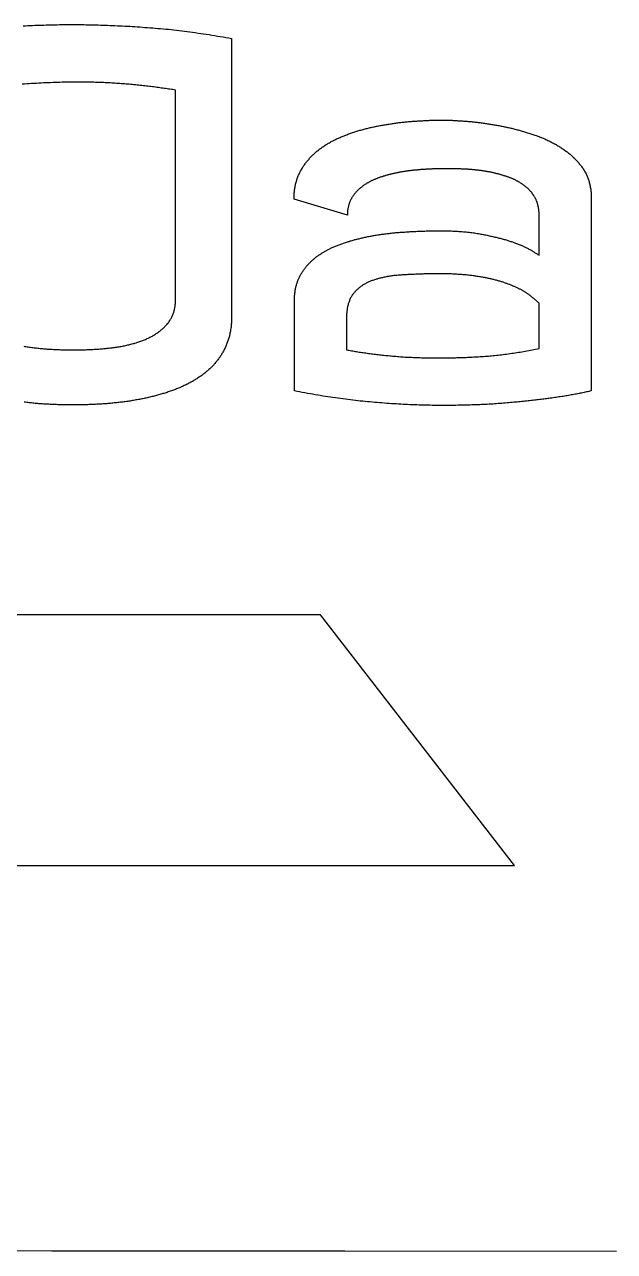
# Model space of a CAD drawing. Extents: x -419 to 419, y -275 to 1047.
# Drawn here: x 71.9 to 140.5, y 469.7 to 612.4 of the extents above; entities that cross this region are included whole.
import ezdxf

# ---------------------------------------------------------------- set-up
doc = ezdxf.new("R2010")
doc.units = 0
doc.layers.get('0').update_dxf_attribs({"linetype": 'CONTINUOUS'})

msp = doc.modelspace()

# ---------------------------------------------------------------- linework, layer by layer
for points in [[(71.75, 612.27), (72.02, 612.28), (72.29, 612.29), (72.56, 612.31), (72.83, 612.32), (73.1, 612.33), (73.36, 612.34), (73.63, 612.35), (73.89, 612.36), (74.16, 612.36), (74.42, 612.37), (74.68, 612.38), (74.94, 612.39), (75.2, 612.39), (75.46, 612.4), (75.72, 612.4), (75.98, 612.41), (76.23, 612.41), (76.49, 612.41), (76.74, 612.41), (77, 612.41), (77.25, 612.42), (77.5, 612.42), (77.76, 612.42), (78.03, 612.41), (78.29, 612.41), (78.56, 612.41), (78.83, 612.41), (79.1, 612.4), (79.37, 612.4), (79.64, 612.39), (79.92, 612.39), (80.19, 612.38), (80.47, 612.37), (80.74, 612.36), (81.02, 612.35), (81.3, 612.34), (81.58, 612.33), (81.86, 612.32), (82.14, 612.31), (82.43, 612.3), (82.71, 612.28), (83, 612.27), (83.28, 612.26), (83.57, 612.24), (83.86, 612.22), (84.15, 612.21), (84.44, 612.19), (84.74, 612.17), (85.03, 612.15), (85.33, 612.13), (85.62, 612.11), (85.92, 612.09), (86.22, 612.07), (86.52, 612.05), (86.82, 612.02), (87.12, 612), (87.43, 611.97), (87.73, 611.95), (88.04, 611.92), (88.35, 611.89), (88.65, 611.86), (88.96, 611.83), (89.27, 611.79), (89.58, 611.76), (89.89, 611.72), (90.21, 611.69), (90.52, 611.65), (90.83, 611.61), (91.15, 611.57), (91.46, 611.52), (91.78, 611.48), (92.1, 611.43), (92.42, 611.39), (92.74, 611.34), (93.06, 611.29), (93.38, 611.24), (93.7, 611.19), (94.03, 611.13), (94.35, 611.08), (94.68, 611.02), (95, 610.97), (95.33, 610.91), (95.66, 610.85), (95.99, 610.79), (95.99, 578.28), (95.99, 578.16), (95.99, 578.03), (95.98, 577.91), (95.98, 577.79), (95.97, 577.67), (95.96, 577.54), (95.95, 577.42), (95.94, 577.3), (95.93, 577.19), (95.91, 577.07), (95.89, 576.95), (95.88, 576.84), (95.86, 576.72), (95.84, 576.61), (95.81, 576.49), (95.79, 576.38), (95.76, 576.27), (95.74, 576.16), (95.71, 576.05), (95.68, 575.94), (95.64, 575.83), (95.61, 575.72), (95.58, 575.61), (95.54, 575.51), (95.5, 575.4), (95.46, 575.3), (95.42, 575.2), (95.38, 575.09), (95.33, 574.99), (95.29, 574.89), (95.24, 574.79), (95.19, 574.69), (95.14, 574.6), (95.09, 574.5), (95.04, 574.41), (94.99, 574.31), (94.93, 574.22), (94.88, 574.13), (94.82, 574.03), (94.77, 573.94), (94.71, 573.85), (94.65, 573.76), (94.59, 573.67), (94.53, 573.59), (94.46, 573.5), (94.4, 573.41), (94.33, 573.33), (94.27, 573.24), (94.2, 573.16), (94.13, 573.08), (94.06, 572.99), (93.99, 572.91), (93.92, 572.83), (93.84, 572.75), (93.77, 572.67), (93.69, 572.59), (93.61, 572.52), (93.53, 572.44), (93.45, 572.36), (93.37, 572.29), (93.29, 572.21), (93.21, 572.14), (93.13, 572.07), (93.04, 572), (92.96, 571.93), (92.87, 571.86), (92.78, 571.79), (92.69, 571.72), (92.61, 571.66), (92.52, 571.59), (92.42, 571.52), (92.33, 571.46), (92.24, 571.4), (92.14, 571.33), (92.05, 571.27), (91.95, 571.21), (91.85, 571.14), (91.76, 571.08), (91.66, 571.02), (91.56, 570.96), (91.45, 570.9), (91.35, 570.85), (91.25, 570.79), (91.14, 570.73), (91.04, 570.67), (90.93, 570.62), (90.82, 570.56), (90.71, 570.51), (90.6, 570.46), (90.49, 570.4), (90.38, 570.35), (90.27, 570.3), (90.15, 570.25), (90.04, 570.2), (89.92, 570.15), (89.81, 570.1), (89.69, 570.06), (89.58, 570.01), (89.46, 569.96), (89.34, 569.92), (89.23, 569.88), (89.11, 569.83), (88.99, 569.79), (88.87, 569.75), (88.75, 569.7), (88.63, 569.66), (88.51, 569.62), (88.38, 569.58), (88.26, 569.54), (88.14, 569.5), (88.01, 569.47), (87.89, 569.43), (87.76, 569.39), (87.64, 569.35), (87.51, 569.32), (87.38, 569.28), (87.26, 569.25), (87.13, 569.22), (87, 569.18), (86.87, 569.15), (86.74, 569.12), (86.61, 569.09), (86.48, 569.05), (86.34, 569.02), (86.21, 568.99), (86.08, 568.96), (85.95, 568.94), (85.82, 568.91), (85.68, 568.88), (85.55, 568.85), (85.42, 568.83), (85.28, 568.8), (85.15, 568.78), (85.01, 568.75), (84.87, 568.73), (84.74, 568.7), (84.6, 568.68), (84.46, 568.66), (84.33, 568.63), (84.19, 568.61), (84.05, 568.59), (83.91, 568.57), (83.77, 568.55), (83.63, 568.53), (83.49, 568.51), (83.35, 568.49), (83.21, 568.48), (83.07, 568.46), (82.92, 568.44), (82.78, 568.43), (82.64, 568.41), (82.49, 568.4), (82.35, 568.38), (82.2, 568.37), (82.06, 568.35), (81.91, 568.34), (81.77, 568.33), (81.62, 568.32), (81.48, 568.3), (81.33, 568.29), (81.19, 568.28), (81.04, 568.27), (80.89, 568.26), (80.75, 568.25), (80.6, 568.24), (80.46, 568.24), (80.31, 568.23), (80.17, 568.22), (80.02, 568.21), (79.88, 568.2), (79.73, 568.2), (79.59, 568.19), (79.44, 568.19), (79.29, 568.18), (79.15, 568.18), (79, 568.17), (78.86, 568.17), (78.71, 568.16), (78.57, 568.16), (78.42, 568.16), (78.28, 568.16), (78.13, 568.15), (77.99, 568.15), (77.84, 568.15), (77.69, 568.15), (77.55, 568.15), (77.4, 568.15), (77.25, 568.15), (77.1, 568.15), (76.96, 568.15), (76.81, 568.16), (76.66, 568.16), (76.51, 568.16), (76.36, 568.16), (76.22, 568.17), (76.07, 568.17), (75.92, 568.18), (75.78, 568.18), (75.63, 568.19), (75.48, 568.19), (75.34, 568.2), (75.19, 568.2), (75.04, 568.21), (74.9, 568.22), (74.75, 568.23), (74.61, 568.24), (74.46, 568.24), (74.32, 568.25), (74.17, 568.26), (74.02, 568.27), (73.88, 568.28), (73.74, 568.29), (73.59, 568.3), (73.45, 568.32), (73.3, 568.33), (73.16, 568.34), (73.01, 568.35), (72.87, 568.37), (72.73, 568.38), (72.58, 568.4), (72.44, 568.41), (72.3, 568.43), (72.16, 568.44), (72.02, 568.46), (71.88, 568.48)], [(71.82, 574.98), (71.95, 574.96), (72.08, 574.94), (72.21, 574.92), (72.35, 574.9), (72.48, 574.88), (72.62, 574.86), (72.75, 574.84), (72.89, 574.82), (73.03, 574.81), (73.16, 574.79), (73.3, 574.78), (73.44, 574.76), (73.58, 574.75), (73.72, 574.73), (73.86, 574.72), (74, 574.71), (74.14, 574.7), (74.28, 574.69), (74.42, 574.67), (74.56, 574.66), (74.7, 574.65), (74.84, 574.64), (74.98, 574.64), (75.13, 574.63), (75.27, 574.62), (75.41, 574.61), (75.55, 574.6), (75.69, 574.6), (75.83, 574.59), (75.98, 574.59), (76.12, 574.58), (76.26, 574.58), (76.4, 574.57), (76.55, 574.57), (76.69, 574.57), (76.83, 574.56), (76.97, 574.56), (77.12, 574.56), (77.26, 574.56), (77.41, 574.56), (77.55, 574.56), (77.7, 574.56), (77.84, 574.56), (77.99, 574.56), (78.13, 574.56), (78.28, 574.56), (78.43, 574.57), (78.57, 574.57), (78.72, 574.57), (78.86, 574.58), (79, 574.58), (79.15, 574.59), (79.29, 574.59), (79.43, 574.6), (79.58, 574.6), (79.72, 574.61), (79.86, 574.62), (80, 574.63), (80.15, 574.64), (80.29, 574.64), (80.43, 574.65), (80.57, 574.66), (80.71, 574.67), (80.85, 574.69), (80.99, 574.7), (81.13, 574.71), (81.27, 574.72), (81.41, 574.73), (81.54, 574.75), (81.68, 574.76), (81.82, 574.78), (81.96, 574.79), (82.1, 574.81), (82.23, 574.83), (82.37, 574.84), (82.51, 574.86), (82.64, 574.88), (82.77, 574.91), (82.91, 574.93), (83.04, 574.95), (83.17, 574.97), (83.3, 575), (83.42, 575.02), (83.55, 575.05), (83.68, 575.08), (83.8, 575.1), (83.93, 575.13), (84.05, 575.16), (84.17, 575.19), (84.29, 575.22), (84.41, 575.25), (84.53, 575.29), (84.65, 575.32), (84.76, 575.35), (84.88, 575.39), (84.99, 575.42), (85.11, 575.46), (85.22, 575.5), (85.33, 575.53), (85.44, 575.57), (85.55, 575.61), (85.66, 575.65), (85.77, 575.69), (85.87, 575.74), (85.98, 575.78), (86.09, 575.83), (86.19, 575.87), (86.29, 575.92), (86.39, 575.97), (86.49, 576.02), (86.59, 576.07), (86.68, 576.12), (86.78, 576.17), (86.87, 576.23), (86.97, 576.28), (87.06, 576.34), (87.15, 576.39), (87.23, 576.45), (87.32, 576.51), (87.4, 576.57), (87.49, 576.63), (87.57, 576.69), (87.65, 576.75), (87.73, 576.81), (87.81, 576.88), (87.89, 576.94), (87.96, 577.01), (88.03, 577.08), (88.11, 577.14), (88.18, 577.21), (88.25, 577.28), (88.32, 577.35), (88.38, 577.43), (88.45, 577.5), (88.51, 577.57), (88.58, 577.65), (88.64, 577.72), (88.7, 577.8), (88.75, 577.88), (88.81, 577.96), (88.86, 578.04), (88.91, 578.13), (88.96, 578.21), (89, 578.29), (89.05, 578.38), (89.09, 578.47), (89.13, 578.56), (89.17, 578.65), (89.2, 578.74), (89.23, 578.83), (89.27, 578.93), (89.29, 579.02), (89.32, 579.12), (89.35, 579.22), (89.37, 579.32), (89.39, 579.42), (89.41, 579.52), (89.42, 579.62), (89.44, 579.73), (89.45, 579.83), (89.46, 579.94), (89.47, 580.05), (89.47, 580.16), (89.47, 580.27), (89.47, 580.38), (89.47, 604.79), (89.31, 604.81), (89.15, 604.84), (88.99, 604.86), (88.82, 604.89), (88.66, 604.91), (88.49, 604.94), (88.32, 604.96), (88.16, 604.99), (87.99, 605.01), (87.82, 605.03), (87.65, 605.06), (87.48, 605.08), (87.31, 605.1), (87.14, 605.12), (86.96, 605.15), (86.79, 605.17), (86.61, 605.19), (86.44, 605.21), (86.26, 605.23), (86.09, 605.25), (85.91, 605.27), (85.73, 605.29), (85.55, 605.31), (85.37, 605.33), (85.19, 605.35), (85.01, 605.37), (84.83, 605.39), (84.64, 605.4), (84.46, 605.42), (84.27, 605.44), (84.09, 605.46), (83.9, 605.47), (83.72, 605.49), (83.53, 605.5), (83.35, 605.52), (83.16, 605.53), (82.98, 605.55), (82.79, 605.56), (82.61, 605.57), (82.42, 605.59), (82.23, 605.6), (82.05, 605.61), (81.86, 605.62), (81.67, 605.63), (81.48, 605.64), (81.29, 605.65), (81.11, 605.66), (80.92, 605.66), (80.73, 605.67), (80.54, 605.68), (80.35, 605.69), (80.16, 605.69), (79.97, 605.7), (79.78, 605.7), (79.59, 605.7), (79.4, 605.71), (79.21, 605.71), (79.02, 605.71), (78.83, 605.72), (78.63, 605.72), (78.44, 605.72), (78.25, 605.72), (77.4, 605.72), (77.13, 605.71), (76.85, 605.71), (76.58, 605.7), (76.3, 605.7), (76.03, 605.69), (75.76, 605.68), (75.48, 605.67), (75.21, 605.66), (74.94, 605.65), (74.66, 605.64), (74.39, 605.63), (74.11, 605.62), (73.84, 605.6), (73.56, 605.59), (73.29, 605.57), (73.01, 605.56), (72.74, 605.54), (72.46, 605.52), (72.19, 605.5), (71.91, 605.49), (71.64, 605.47)], [(140.77, 469.65), (109.19, 469.67), (75.1, 469.69), (38.41, 469.72), (-0.97, 469.74), (-28.33, 469.76), (-54.51, 469.78), (-79.53, 469.81), (-103.41, 469.84), (-126.17, 469.88), (-147.82, 469.92)]]:
    msp.add_lwpolyline(points)
for points in [[(120.91, 601.29), (121, 601.29), (121.09, 601.28), (121.17, 601.28), (121.26, 601.28), (121.36, 601.28), (121.45, 601.27), (121.54, 601.27), (121.64, 601.27), (121.73, 601.26), (121.83, 601.26), (121.93, 601.25), (122.02, 601.25), (122.12, 601.24), (122.23, 601.24), (122.33, 601.23), (122.43, 601.22), (122.54, 601.22), (122.64, 601.21), (122.75, 601.2), (122.86, 601.2), (122.96, 601.19), (123.07, 601.18), (123.19, 601.17), (123.3, 601.16), (123.41, 601.16), (123.52, 601.15), (123.64, 601.14), (123.75, 601.13), (123.87, 601.12), (123.99, 601.1), (124.1, 601.09), (124.22, 601.08), (124.34, 601.07), (124.45, 601.06), (124.57, 601.04), (124.69, 601.03), (124.81, 601.01), (124.92, 601), (125.04, 600.98), (125.16, 600.97), (125.28, 600.95), (125.4, 600.93), (125.52, 600.92), (125.64, 600.9), (125.76, 600.88), (125.88, 600.86), (126, 600.84), (126.12, 600.82), (126.25, 600.8), (126.37, 600.78), (126.49, 600.76), (126.61, 600.74), (126.74, 600.72), (126.86, 600.69), (126.98, 600.67), (127.11, 600.65), (127.23, 600.62), (127.36, 600.6), (127.48, 600.58), (127.61, 600.55), (127.73, 600.53), (127.85, 600.5), (127.98, 600.48), (128.1, 600.45), (128.22, 600.42), (128.35, 600.39), (128.47, 600.37), (128.6, 600.34), (128.72, 600.31), (128.84, 600.28), (128.96, 600.25), (129.09, 600.22), (129.21, 600.18), (129.33, 600.15), (129.46, 600.12), (129.58, 600.08), (129.7, 600.05), (129.82, 600.01), (129.95, 599.98), (130.07, 599.94), (130.19, 599.91), (130.31, 599.87), (130.43, 599.83), (130.56, 599.79), (130.68, 599.75), (130.8, 599.71), (130.92, 599.67), (131.04, 599.63), (131.16, 599.59), (131.28, 599.55), (131.41, 599.51), (131.53, 599.47), (131.64, 599.42), (131.76, 599.38), (131.88, 599.33), (132, 599.29), (132.11, 599.24), (132.23, 599.19), (132.34, 599.15), (132.45, 599.1), (132.57, 599.05), (132.68, 599), (132.79, 598.94), (132.9, 598.89), (133.01, 598.84), (133.12, 598.78), (133.22, 598.73), (133.33, 598.67), (133.44, 598.62), (133.54, 598.56), (133.65, 598.5), (133.75, 598.44), (133.85, 598.38), (133.95, 598.32), (134.05, 598.26), (134.15, 598.19), (134.25, 598.13), (134.35, 598.07), (134.45, 598), (134.55, 597.94), (134.64, 597.87), (134.74, 597.81), (134.83, 597.74), (134.93, 597.67), (135.02, 597.6), (135.11, 597.53), (135.2, 597.46), (135.29, 597.39), (135.37, 597.32), (135.46, 597.25), (135.54, 597.17), (135.62, 597.1), (135.71, 597.02), (135.79, 596.95), (135.87, 596.87), (135.94, 596.79), (136.02, 596.71), (136.1, 596.63), (136.17, 596.55), (136.24, 596.47), (136.31, 596.39), (136.39, 596.31), (136.45, 596.22), (136.52, 596.14), (136.59, 596.05), (136.65, 595.97), (136.72, 595.88), (136.78, 595.79), (136.84, 595.7), (136.9, 595.61), (136.96, 595.52), (137.02, 595.43), (137.07, 595.34), (137.13, 595.24), (137.18, 595.15), (137.23, 595.05), (137.28, 594.96), (137.32, 594.86), (137.36, 594.76), (137.41, 594.66), (137.44, 594.56), (137.48, 594.46), (137.52, 594.35), (137.55, 594.25), (137.58, 594.14), (137.61, 594.04), (137.64, 593.93), (137.67, 593.82), (137.69, 593.71), (137.71, 593.6), (137.73, 593.49), (137.75, 593.38), (137.77, 593.27), (137.78, 593.15), (137.8, 593.04), (137.81, 592.92), (137.82, 592.8), (137.82, 592.68), (137.83, 592.56), (137.83, 592.44), (137.83, 592.32), (137.83, 569.78), (137.69, 569.75), (137.56, 569.72), (137.42, 569.69), (137.28, 569.66), (137.14, 569.63), (137, 569.59), (136.85, 569.57), (136.71, 569.54), (136.56, 569.51), (136.42, 569.48), (136.27, 569.45), (136.12, 569.42), (135.97, 569.39), (135.82, 569.36), (135.66, 569.34), (135.51, 569.31), (135.36, 569.28), (135.2, 569.26), (135.04, 569.23), (134.89, 569.2), (134.73, 569.18), (134.57, 569.15), (134.4, 569.13), (134.24, 569.1), (134.08, 569.08), (133.91, 569.05), (133.75, 569.03), (133.58, 569.01), (133.41, 568.98), (133.24, 568.96), (133.07, 568.94), (132.92, 568.92), (132.77, 568.9), (132.62, 568.88), (132.47, 568.85), (132.31, 568.83), (132.15, 568.81), (132, 568.79), (131.84, 568.78), (131.67, 568.76), (131.51, 568.74), (131.34, 568.72), (131.17, 568.7), (131, 568.68), (130.83, 568.66), (130.66, 568.64), (130.48, 568.62), (130.31, 568.6), (130.13, 568.58), (129.95, 568.57), (129.76, 568.55), (129.58, 568.53), (129.39, 568.51), (129.2, 568.49), (129.01, 568.48), (128.82, 568.46), (128.63, 568.44), (128.43, 568.42), (128.24, 568.41), (128.04, 568.39), (127.84, 568.37), (127.63, 568.35), (127.43, 568.34), (127.22, 568.32), (127.02, 568.31), (126.81, 568.29), (126.6, 568.28), (126.38, 568.26), (126.17, 568.25), (125.96, 568.24), (125.74, 568.22), (125.52, 568.21), (125.3, 568.2), (125.08, 568.19), (124.86, 568.18), (124.63, 568.17), (124.41, 568.16), (124.18, 568.15), (123.95, 568.15), (123.72, 568.14), (123.49, 568.13), (123.26, 568.13), (123.02, 568.12), (122.79, 568.11), (122.55, 568.11), (122.31, 568.11), (122.07, 568.1), (121.83, 568.1), (121.58, 568.1), (121.34, 568.09), (121.09, 568.09), (120.84, 568.09), (120.59, 568.09), (120.34, 568.09), (120.09, 568.09), (119.84, 568.1), (119.59, 568.1), (119.34, 568.1), (119.08, 568.11), (118.82, 568.11), (118.57, 568.12), (118.31, 568.12), (118.05, 568.13), (117.79, 568.14), (117.53, 568.15), (117.27, 568.16), (117.01, 568.17), (116.74, 568.18), (116.48, 568.19), (116.21, 568.21), (115.94, 568.22), (115.68, 568.23), (115.41, 568.25), (115.14, 568.27), (114.86, 568.28), (114.59, 568.3), (114.32, 568.32), (114.04, 568.34), (113.77, 568.36), (113.49, 568.38), (113.21, 568.4), (112.94, 568.42), (112.66, 568.45), (112.38, 568.47), (112.09, 568.5), (111.81, 568.52), (111.53, 568.55), (111.25, 568.58), (110.97, 568.61), (110.68, 568.64), (110.4, 568.67), (110.11, 568.7), (109.82, 568.74), (109.54, 568.77), (109.25, 568.81), (108.96, 568.85), (108.67, 568.89), (108.38, 568.93), (108.09, 568.97), (107.79, 569.01), (107.5, 569.05), (107.21, 569.1), (106.91, 569.14), (106.62, 569.19), (106.32, 569.24), (106.02, 569.29), (105.72, 569.34), (105.42, 569.39), (105.12, 569.44), (104.82, 569.49), (104.52, 569.55), (104.22, 569.61), (103.91, 569.66), (103.61, 569.72), (103.31, 569.78), (103.31, 580.27), (103.31, 580.37), (103.31, 580.48), (103.31, 580.59), (103.32, 580.69), (103.32, 580.8), (103.33, 580.9), (103.34, 581.01), (103.35, 581.11), (103.36, 581.21), (103.38, 581.31), (103.39, 581.41), (103.41, 581.51), (103.42, 581.61), (103.44, 581.7), (103.46, 581.8), (103.49, 581.89), (103.51, 581.99), (103.53, 582.08), (103.56, 582.17), (103.59, 582.26), (103.62, 582.35), (103.65, 582.44), (103.68, 582.53), (103.71, 582.62), (103.75, 582.71), (103.78, 582.79), (103.82, 582.88), (103.86, 582.96), (103.9, 583.04), (103.94, 583.13), (103.98, 583.21), (104.03, 583.29), (104.07, 583.37), (104.12, 583.45), (104.17, 583.53), (104.22, 583.61), (104.27, 583.69), (104.32, 583.77), (104.38, 583.84), (104.43, 583.92), (104.49, 583.99), (104.54, 584.07), (104.6, 584.14), (104.66, 584.21), (104.72, 584.29), (104.78, 584.36), (104.84, 584.43), (104.9, 584.5), (104.97, 584.57), (105.03, 584.64), (105.1, 584.7), (105.16, 584.77), (105.23, 584.83), (105.3, 584.9), (105.37, 584.96), (105.44, 585.03), (105.51, 585.09), (105.58, 585.15), (105.66, 585.21), (105.73, 585.27), (105.81, 585.33), (105.89, 585.39), (105.96, 585.45), (106.04, 585.51), (106.12, 585.56), (106.2, 585.62), (106.28, 585.67), (106.37, 585.73), (106.45, 585.78), (106.53, 585.84), (106.62, 585.89), (106.71, 585.94), (106.79, 585.99), (106.88, 586.04), (106.97, 586.09), (107.06, 586.14), (107.15, 586.19), (107.24, 586.24), (107.33, 586.28), (107.43, 586.33), (107.52, 586.38), (107.61, 586.42), (107.71, 586.47), (107.81, 586.51), (107.9, 586.55), (108, 586.6), (108.1, 586.64), (108.2, 586.68), (108.3, 586.72), (108.41, 586.76), (108.51, 586.8), (108.61, 586.84), (108.72, 586.88), (108.82, 586.91), (108.93, 586.95), (109.03, 586.99), (109.14, 587.02), (109.25, 587.06), (109.36, 587.09), (109.47, 587.13), (109.57, 587.16), (109.68, 587.19), (109.79, 587.23), (109.9, 587.26), (110.02, 587.29), (110.13, 587.32), (110.24, 587.35), (110.35, 587.39), (110.46, 587.42), (110.58, 587.44), (110.69, 587.47), (110.81, 587.5), (110.92, 587.53), (111.04, 587.56), (111.15, 587.59), (111.27, 587.61), (111.39, 587.64), (111.51, 587.66), (111.63, 587.69), (111.74, 587.71), (111.86, 587.74), (111.98, 587.76), (112.1, 587.79), (112.22, 587.81), (112.35, 587.83), (112.47, 587.85), (112.59, 587.87), (112.71, 587.89), (112.83, 587.91), (112.96, 587.93), (113.08, 587.95), (113.2, 587.97), (113.33, 587.99), (113.45, 588.01), (113.58, 588.03), (113.7, 588.04), (113.83, 588.06), (113.95, 588.08), (114.08, 588.09), (114.2, 588.11), (114.33, 588.12), (114.46, 588.14), (114.58, 588.15), (114.71, 588.16), (114.84, 588.17), (114.97, 588.19), (115.1, 588.2), (115.22, 588.21), (115.35, 588.22), (115.48, 588.23), (115.61, 588.24), (115.74, 588.25), (115.87, 588.26), (116, 588.27), (116.13, 588.27), (116.26, 588.28), (116.4, 588.29), (116.53, 588.3), (116.66, 588.31), (116.79, 588.32), (116.92, 588.32), (117.05, 588.33), (117.18, 588.34), (117.31, 588.35), (117.44, 588.35), (117.57, 588.36), (117.7, 588.36), (117.84, 588.37), (117.97, 588.38), (118.1, 588.38), (118.23, 588.39), (118.36, 588.39), (118.49, 588.39), (118.62, 588.4), (118.75, 588.4), (118.88, 588.4), (119.01, 588.41), (119.14, 588.41), (119.28, 588.41), (119.41, 588.41), (119.54, 588.42), (119.67, 588.42), (119.8, 588.42), (119.93, 588.42), (120.06, 588.42), (120.19, 588.42), (120.39, 588.42), (120.59, 588.42), (120.78, 588.42), (120.97, 588.41), (121.16, 588.41), (121.35, 588.4), (121.54, 588.4), (121.72, 588.39), (121.9, 588.38), (122.08, 588.37), (122.26, 588.36), (122.44, 588.35), (122.61, 588.34), (122.79, 588.32), (122.96, 588.31), (123.13, 588.3), (123.29, 588.28), (123.46, 588.26), (123.62, 588.24), (123.78, 588.23), (123.94, 588.21), (124.1, 588.18), (124.25, 588.16), (124.41, 588.14), (124.56, 588.12), (124.71, 588.09), (124.86, 588.07), (125, 588.04), (125.15, 588.01), (125.29, 587.98), (125.43, 587.95), (125.57, 587.93), (125.71, 587.9), (125.84, 587.87), (125.98, 587.84), (126.11, 587.81), (126.24, 587.78), (126.37, 587.75), (126.5, 587.72), (126.63, 587.69), (126.76, 587.66), (126.88, 587.63), (127, 587.6), (127.12, 587.57), (127.24, 587.54), (127.36, 587.51), (127.48, 587.48), (127.59, 587.45), (127.71, 587.42), (127.82, 587.39), (127.93, 587.35), (128.04, 587.32), (128.14, 587.29), (128.25, 587.26), (128.35, 587.22), (128.46, 587.19), (128.56, 587.16), (128.66, 587.13), (128.75, 587.09), (128.85, 587.06), (128.94, 587.03), (129.04, 586.99), (129.14, 586.95), (129.25, 586.91), (129.35, 586.87), (129.45, 586.82), (129.55, 586.78), (129.65, 586.74), (129.75, 586.7), (129.85, 586.65), (129.95, 586.61), (130.04, 586.56), (130.14, 586.52), (130.23, 586.47), (130.32, 586.43), (130.41, 586.38), (130.5, 586.34), (130.59, 586.29), (130.68, 586.25), (130.76, 586.2), (130.85, 586.15), (130.93, 586.11), (131.01, 586.06), (131.09, 586.01), (131.17, 585.96), (131.25, 585.91), (131.33, 585.86), (131.4, 585.82), (131.48, 585.77), (131.55, 585.72), (131.63, 585.67), (131.7, 585.62), (131.77, 585.57), (131.77, 590.28), (131.77, 590.36), (131.77, 590.44), (131.76, 590.51), (131.76, 590.59), (131.75, 590.66), (131.75, 590.73), (131.74, 590.8), (131.73, 590.88), (131.73, 590.95), (131.72, 591.02), (131.7, 591.09), (131.69, 591.16), (131.68, 591.22), (131.67, 591.29), (131.65, 591.36), (131.63, 591.42), (131.62, 591.49), (131.6, 591.55), (131.58, 591.62), (131.56, 591.68), (131.54, 591.74), (131.52, 591.8), (131.49, 591.86), (131.47, 591.92), (131.44, 591.98), (131.41, 592.04), (131.39, 592.1), (131.36, 592.16), (131.33, 592.21), (131.3, 592.27), (131.27, 592.32), (131.23, 592.38), (131.2, 592.43), (131.17, 592.49), (131.13, 592.54), (131.1, 592.6), (131.06, 592.65), (131.02, 592.7), (130.98, 592.75), (130.95, 592.8), (130.91, 592.86), (130.87, 592.91), (130.83, 592.95), (130.78, 593), (130.74, 593.05), (130.7, 593.1), (130.66, 593.15), (130.61, 593.19), (130.57, 593.24), (130.52, 593.28), (130.47, 593.33), (130.43, 593.37), (130.38, 593.42), (130.33, 593.46), (130.28, 593.5), (130.23, 593.54), (130.18, 593.58), (130.13, 593.62), (130.07, 593.66), (130.02, 593.7), (129.97, 593.74), (129.91, 593.78), (129.86, 593.82), (129.8, 593.86), (129.75, 593.89), (129.69, 593.93), (129.63, 593.97), (129.57, 594), (129.52, 594.04), (129.46, 594.08), (129.4, 594.11), (129.34, 594.15), (129.28, 594.18), (129.22, 594.21), (129.15, 594.24), (129.09, 594.28), (129.03, 594.31), (128.97, 594.34), (128.9, 594.37), (128.84, 594.4), (128.78, 594.43), (128.71, 594.46), (128.64, 594.49), (128.58, 594.51), (128.51, 594.54), (128.44, 594.57), (128.38, 594.59), (128.31, 594.62), (128.24, 594.64), (128.17, 594.67), (128.1, 594.69), (128.03, 594.72), (127.96, 594.74), (127.89, 594.76), (127.82, 594.79), (127.74, 594.81), (127.67, 594.83), (127.6, 594.86), (127.53, 594.88), (127.46, 594.9), (127.38, 594.92), (127.31, 594.94), (127.24, 594.97), (127.16, 594.99), (127.09, 595.01), (127.02, 595.03), (126.94, 595.05), (126.87, 595.06), (126.79, 595.08), (126.72, 595.1), (126.65, 595.12), (126.57, 595.14), (126.49, 595.15), (126.42, 595.17), (126.34, 595.19), (126.27, 595.2), (126.19, 595.22), (126.12, 595.24), (126.04, 595.25), (125.96, 595.27), (125.89, 595.28), (125.81, 595.29), (125.73, 595.31), (125.65, 595.32), (125.58, 595.33), (125.5, 595.35), (125.42, 595.36), (125.34, 595.37), (125.26, 595.38), (125.19, 595.39), (125.11, 595.41), (125.03, 595.42), (124.95, 595.43), (124.87, 595.44), (124.79, 595.45), (124.72, 595.46), (124.64, 595.47), (124.56, 595.48), (124.48, 595.48), (124.4, 595.49), (124.32, 595.5), (124.24, 595.51), (124.16, 595.52), (124.08, 595.52), (124, 595.53), (123.92, 595.54), (123.84, 595.54), (123.76, 595.55), (123.68, 595.56), (123.6, 595.56), (123.52, 595.57), (123.44, 595.57), (123.36, 595.58), (123.28, 595.58), (123.2, 595.58), (123.12, 595.59), (123.04, 595.59), (122.96, 595.59), (122.88, 595.6), (122.81, 595.6), (122.73, 595.6), (122.65, 595.61), (122.58, 595.61), (122.5, 595.61), (122.42, 595.61), (122.35, 595.62), (122.27, 595.62), (122.2, 595.62), (122.12, 595.62), (122.05, 595.63), (121.97, 595.63), (121.9, 595.63), (121.82, 595.63), (121.75, 595.63), (121.68, 595.63), (121.6, 595.64), (121.53, 595.64), (121.46, 595.64), (121.39, 595.64), (121.32, 595.64), (121.25, 595.64), (121.17, 595.64), (121.1, 595.64), (121.03, 595.64), (120.96, 595.64), (120.89, 595.64), (120.82, 595.64), (120.75, 595.64), (120.67, 595.64), (120.6, 595.64), (120.53, 595.64), (120.45, 595.64), (120.38, 595.64), (120.3, 595.64), (120.23, 595.63), (120.15, 595.63), (120.07, 595.63), (120, 595.63), (119.92, 595.63), (119.84, 595.62), (119.77, 595.62), (119.69, 595.62), (119.61, 595.62), (119.53, 595.61), (119.46, 595.61), (119.38, 595.61), (119.3, 595.6), (119.22, 595.6), (119.14, 595.59), (119.06, 595.59), (118.98, 595.58), (118.9, 595.58), (118.82, 595.58), (118.73, 595.57), (118.65, 595.57), (118.57, 595.56), (118.49, 595.55), (118.41, 595.55), (118.32, 595.55), (118.24, 595.54), (118.16, 595.54), (118.08, 595.53), (117.99, 595.53), (117.91, 595.52), (117.83, 595.51), (117.75, 595.51), (117.66, 595.5), (117.58, 595.49), (117.5, 595.49), (117.42, 595.48), (117.33, 595.47), (117.25, 595.46), (117.17, 595.46), (117.09, 595.45), (117, 595.44), (116.92, 595.43), (116.84, 595.42), (116.76, 595.41), (116.67, 595.4), (116.59, 595.39), (116.51, 595.38), (116.43, 595.37), (116.34, 595.35), (116.26, 595.34), (116.18, 595.33), (116.1, 595.32), (116.02, 595.31), (115.93, 595.29), (115.85, 595.28), (115.77, 595.27), (115.69, 595.25), (115.61, 595.24), (115.53, 595.22), (115.45, 595.21), (115.37, 595.19), (115.29, 595.18), (115.21, 595.16), (115.13, 595.14), (115.05, 595.13), (114.97, 595.11), (114.9, 595.09), (114.82, 595.07), (114.74, 595.05), (114.66, 595.04), (114.58, 595.02), (114.5, 595), (114.43, 594.98), (114.35, 594.96), (114.27, 594.94), (114.19, 594.91), (114.12, 594.89), (114.04, 594.87), (113.96, 594.85), (113.88, 594.83), (113.81, 594.8), (113.73, 594.78), (113.65, 594.76), (113.58, 594.73), (113.5, 594.71), (113.43, 594.69), (113.35, 594.66), (113.28, 594.64), (113.21, 594.62), (113.14, 594.59), (113.07, 594.56), (112.99, 594.54), (112.92, 594.51), (112.85, 594.48), (112.78, 594.46), (112.72, 594.43), (112.65, 594.4), (112.58, 594.37), (112.51, 594.34), (112.45, 594.31), (112.38, 594.28), (112.31, 594.25), (112.25, 594.22), (112.18, 594.18), (112.12, 594.15), (112.06, 594.12), (111.99, 594.08), (111.93, 594.05), (111.87, 594.01), (111.81, 593.98), (111.75, 593.94), (111.68, 593.9), (111.62, 593.86), (111.57, 593.83), (111.51, 593.79), (111.45, 593.75), (111.39, 593.71), (111.33, 593.67), (111.28, 593.63), (111.22, 593.59), (111.17, 593.54), (111.11, 593.5), (111.06, 593.46), (111.01, 593.42), (110.95, 593.37), (110.9, 593.33), (110.85, 593.28), (110.8, 593.24), (110.75, 593.19), (110.7, 593.14), (110.66, 593.1), (110.61, 593.05), (110.56, 593), (110.52, 592.95), (110.47, 592.9), (110.43, 592.85), (110.39, 592.8), (110.34, 592.75), (110.3, 592.7), (110.26, 592.64), (110.22, 592.59), (110.18, 592.54), (110.14, 592.48), (110.1, 592.43), (110.07, 592.38), (110.03, 592.32), (109.99, 592.26), (109.96, 592.21), (109.93, 592.15), (109.9, 592.1), (109.87, 592.04), (109.84, 591.98), (109.81, 591.92), (109.78, 591.86), (109.76, 591.8), (109.73, 591.74), (109.71, 591.68), (109.69, 591.62), (109.67, 591.56), (109.65, 591.49), (109.63, 591.43), (109.61, 591.36), (109.59, 591.3), (109.58, 591.23), (109.56, 591.16), (109.55, 591.1), (109.53, 591.03), (109.52, 590.96), (109.51, 590.89), (109.5, 590.82), (109.5, 590.75), (109.49, 590.67), (109.48, 590.6), (109.48, 590.53), (109.47, 590.45), (109.47, 590.38), (109.47, 590.3), (109.47, 590.23), (103.26, 592.09), (103.26, 592.21), (103.26, 592.34), (103.26, 592.46), (103.27, 592.58), (103.28, 592.7), (103.29, 592.82), (103.3, 592.94), (103.31, 593.06), (103.32, 593.18), (103.34, 593.29), (103.36, 593.41), (103.38, 593.52), (103.4, 593.63), (103.42, 593.74), (103.45, 593.85), (103.48, 593.96), (103.5, 594.07), (103.53, 594.18), (103.57, 594.28), (103.6, 594.39), (103.63, 594.49), (103.67, 594.59), (103.71, 594.7), (103.75, 594.8), (103.79, 594.89), (103.84, 594.99), (103.88, 595.09), (103.93, 595.19), (103.98, 595.28), (104.03, 595.37), (104.08, 595.47), (104.14, 595.56), (104.19, 595.65), (104.25, 595.74), (104.3, 595.84), (104.36, 595.93), (104.42, 596.01), (104.48, 596.1), (104.54, 596.19), (104.61, 596.28), (104.67, 596.36), (104.73, 596.45), (104.8, 596.53), (104.87, 596.61), (104.94, 596.69), (105.01, 596.77), (105.08, 596.85), (105.15, 596.93), (105.22, 597.01), (105.29, 597.09), (105.37, 597.16), (105.44, 597.24), (105.52, 597.31), (105.6, 597.39), (105.68, 597.46), (105.76, 597.53), (105.84, 597.6), (105.92, 597.67), (106, 597.74), (106.09, 597.81), (106.17, 597.88), (106.26, 597.94), (106.35, 598.01), (106.44, 598.07), (106.53, 598.14), (106.62, 598.2), (106.72, 598.26), (106.81, 598.32), (106.9, 598.38), (107, 598.44), (107.1, 598.5), (107.19, 598.56), (107.29, 598.62), (107.39, 598.67), (107.49, 598.73), (107.59, 598.79), (107.69, 598.84), (107.79, 598.89), (107.89, 598.95), (108, 599), (108.1, 599.05), (108.21, 599.1), (108.31, 599.15), (108.42, 599.2), (108.53, 599.25), (108.64, 599.29), (108.74, 599.34), (108.86, 599.39), (108.97, 599.43), (109.08, 599.47), (109.19, 599.52), (109.3, 599.56), (109.42, 599.6), (109.53, 599.65), (109.65, 599.69), (109.76, 599.73), (109.88, 599.77), (110, 599.81), (110.11, 599.85), (110.23, 599.89), (110.35, 599.93), (110.46, 599.96), (110.58, 600), (110.7, 600.04), (110.81, 600.07), (110.93, 600.11), (111.05, 600.14), (111.17, 600.18), (111.29, 600.21), (111.41, 600.24), (111.53, 600.27), (111.65, 600.3), (111.77, 600.33), (111.89, 600.36), (112.01, 600.39), (112.13, 600.42), (112.25, 600.45), (112.37, 600.47), (112.49, 600.5), (112.61, 600.53), (112.73, 600.55), (112.86, 600.58), (112.98, 600.6), (113.1, 600.62), (113.23, 600.65), (113.35, 600.67), (113.47, 600.69), (113.6, 600.72), (113.72, 600.74), (113.85, 600.76), (113.97, 600.78), (114.1, 600.8), (114.22, 600.82), (114.34, 600.84), (114.47, 600.86), (114.59, 600.88), (114.72, 600.9), (114.84, 600.92), (114.96, 600.93), (115.09, 600.95), (115.21, 600.97), (115.33, 600.98), (115.46, 601), (115.58, 601.01), (115.7, 601.03), (115.83, 601.04), (115.95, 601.06), (116.07, 601.07), (116.2, 601.08), (116.32, 601.09), (116.44, 601.1), (116.57, 601.12), (116.69, 601.13), (116.81, 601.14), (116.93, 601.15), (117.06, 601.16), (117.18, 601.16), (117.3, 601.17), (117.42, 601.18), (117.54, 601.19), (117.66, 601.2), (117.78, 601.2), (117.9, 601.21), (118.02, 601.22), (118.14, 601.22), (118.25, 601.23), (118.37, 601.24), (118.49, 601.24), (118.6, 601.25), (118.72, 601.25), (118.83, 601.26), (118.95, 601.26), (119.06, 601.27), (119.18, 601.27), (119.29, 601.27), (119.4, 601.28), (119.51, 601.28), (119.62, 601.28), (119.73, 601.28), (119.84, 601.29), (119.95, 601.29), (120.06, 601.29), (120.17, 601.29), (120.28, 601.29), (120.39, 601.29), (120.49, 601.29), (120.57, 601.29), (120.66, 601.29), (120.74, 601.29), (120.82, 601.29)], [(131.69, 580.06), (131.64, 580.1), (131.6, 580.14), (131.56, 580.18), (131.51, 580.22), (131.47, 580.26), (131.42, 580.3), (131.38, 580.34), (131.33, 580.38), (131.29, 580.42), (131.24, 580.47), (131.19, 580.51), (131.14, 580.55), (131.09, 580.59), (131.04, 580.63), (130.99, 580.67), (130.94, 580.71), (130.89, 580.75), (130.83, 580.79), (130.78, 580.83), (130.73, 580.87), (130.67, 580.91), (130.62, 580.95), (130.56, 580.99), (130.51, 581.03), (130.45, 581.07), (130.39, 581.11), (130.33, 581.15), (130.27, 581.19), (130.21, 581.23), (130.15, 581.27), (130.09, 581.3), (130.03, 581.34), (129.97, 581.38), (129.9, 581.42), (129.84, 581.46), (129.77, 581.49), (129.71, 581.53), (129.64, 581.57), (129.57, 581.61), (129.5, 581.64), (129.43, 581.68), (129.36, 581.71), (129.29, 581.75), (129.22, 581.78), (129.14, 581.82), (129.07, 581.85), (128.99, 581.89), (128.92, 581.92), (128.84, 581.95), (128.76, 581.99), (128.68, 582.02), (128.6, 582.05), (128.52, 582.09), (128.44, 582.12), (128.36, 582.15), (128.28, 582.18), (128.19, 582.21), (128.11, 582.24), (128.02, 582.27), (127.93, 582.3), (127.85, 582.34), (127.76, 582.37), (127.67, 582.4), (127.58, 582.43), (127.48, 582.46), (127.39, 582.49), (127.3, 582.52), (127.2, 582.55), (127.1, 582.57), (127.01, 582.6), (126.91, 582.63), (126.81, 582.66), (126.71, 582.68), (126.6, 582.71), (126.5, 582.74), (126.4, 582.76), (126.29, 582.79), (126.19, 582.81), (126.08, 582.83), (125.97, 582.86), (125.86, 582.88), (125.75, 582.9), (125.64, 582.93), (125.52, 582.95), (125.41, 582.97), (125.29, 582.99), (125.18, 583.01), (125.06, 583.03), (124.94, 583.05), (124.82, 583.07), (124.7, 583.09), (124.58, 583.11), (124.46, 583.13), (124.34, 583.15), (124.21, 583.17), (124.09, 583.19), (123.96, 583.2), (123.83, 583.22), (123.7, 583.23), (123.57, 583.25), (123.44, 583.26), (123.3, 583.28), (123.17, 583.29), (123.03, 583.3), (122.89, 583.31), (122.76, 583.33), (122.61, 583.34), (122.47, 583.35), (122.33, 583.35), (122.18, 583.36), (122.04, 583.37), (121.89, 583.38), (121.74, 583.38), (121.59, 583.39), (121.44, 583.39), (121.29, 583.4), (121.13, 583.4), (120.98, 583.41), (120.82, 583.41), (120.66, 583.41), (120.5, 583.41), (120.34, 583.41), (120.2, 583.41), (120.06, 583.41), (119.91, 583.41), (119.77, 583.41), (119.63, 583.41), (119.49, 583.41), (119.35, 583.4), (119.21, 583.4), (119.07, 583.4), (118.93, 583.4), (118.79, 583.4), (118.65, 583.39), (118.51, 583.39), (118.37, 583.39), (118.24, 583.38), (118.1, 583.38), (117.96, 583.38), (117.83, 583.37), (117.69, 583.37), (117.56, 583.36), (117.42, 583.36), (117.29, 583.35), (117.16, 583.35), (117.02, 583.34), (116.89, 583.33), (116.76, 583.33), (116.63, 583.32), (116.5, 583.32), (116.37, 583.31), (116.24, 583.3), (116.11, 583.29), (115.98, 583.29), (115.85, 583.28), (115.73, 583.27), (115.61, 583.26), (115.48, 583.26), (115.36, 583.24), (115.24, 583.23), (115.12, 583.22), (115, 583.21), (114.88, 583.2), (114.76, 583.18), (114.65, 583.17), (114.53, 583.15), (114.42, 583.13), (114.3, 583.11), (114.19, 583.1), (114.08, 583.08), (113.97, 583.06), (113.86, 583.03), (113.75, 583.01), (113.64, 582.99), (113.54, 582.96), (113.43, 582.94), (113.33, 582.91), (113.23, 582.89), (113.12, 582.86), (113.02, 582.83), (112.92, 582.8), (112.82, 582.77), (112.72, 582.74), (112.63, 582.71), (112.53, 582.68), (112.43, 582.65), (112.34, 582.62), (112.25, 582.58), (112.16, 582.55), (112.07, 582.51), (111.98, 582.47), (111.89, 582.43), (111.81, 582.39), (111.72, 582.35), (111.64, 582.31), (111.56, 582.26), (111.47, 582.22), (111.4, 582.17), (111.32, 582.12), (111.24, 582.08), (111.17, 582.03), (111.09, 581.97), (111.02, 581.92), (110.95, 581.87), (110.88, 581.81), (110.81, 581.76), (110.74, 581.7), (110.67, 581.64), (110.61, 581.58), (110.54, 581.52), (110.48, 581.46), (110.42, 581.39), (110.36, 581.33), (110.3, 581.26), (110.25, 581.2), (110.19, 581.13), (110.14, 581.06), (110.08, 580.99), (110.03, 580.91), (109.99, 580.84), (109.94, 580.76), (109.89, 580.68), (109.85, 580.6), (109.81, 580.52), (109.77, 580.44), (109.73, 580.35), (109.7, 580.26), (109.66, 580.17), (109.63, 580.08), (109.6, 579.99), (109.57, 579.9), (109.55, 579.8), (109.52, 579.7), (109.5, 579.61), (109.48, 579.5), (109.46, 579.4), (109.44, 579.3), (109.43, 579.19), (109.41, 579.09), (109.4, 578.98), (109.39, 578.86), (109.38, 578.75), (109.38, 578.64), (109.37, 578.52), (109.37, 578.4), (109.37, 578.28), (109.37, 574.56), (109.51, 574.53), (109.65, 574.51), (109.8, 574.48), (109.94, 574.45), (110.09, 574.43), (110.24, 574.4), (110.39, 574.38), (110.54, 574.36), (110.69, 574.33), (110.84, 574.31), (110.99, 574.29), (111.14, 574.26), (111.3, 574.24), (111.45, 574.22), (111.61, 574.2), (111.76, 574.18), (111.92, 574.15), (112.08, 574.13), (112.24, 574.11), (112.4, 574.09), (112.56, 574.07), (112.73, 574.05), (112.89, 574.03), (113.05, 574.01), (113.22, 573.99), (113.38, 573.98), (113.55, 573.96), (113.72, 573.94), (113.89, 573.92), (114.06, 573.9), (114.23, 573.89), (114.4, 573.87), (114.57, 573.85), (114.75, 573.84), (114.92, 573.82), (115.1, 573.81), (115.28, 573.8), (115.46, 573.78), (115.64, 573.77), (115.82, 573.76), (116.01, 573.75), (116.19, 573.73), (116.38, 573.72), (116.56, 573.71), (116.75, 573.7), (116.94, 573.7), (117.13, 573.69), (117.32, 573.68), (117.52, 573.67), (117.71, 573.66), (117.91, 573.66), (118.1, 573.65), (118.3, 573.65), (118.5, 573.64), (118.7, 573.64), (118.9, 573.64), (119.11, 573.63), (119.31, 573.63), (119.52, 573.63), (119.72, 573.63), (119.93, 573.63), (120.14, 573.63), (120.31, 573.63), (120.48, 573.63), (120.65, 573.63), (120.82, 573.63), (120.99, 573.63), (121.16, 573.63), (121.34, 573.64), (121.51, 573.64), (121.68, 573.64), (121.86, 573.65), (122.03, 573.65), (122.21, 573.66), (122.38, 573.66), (122.56, 573.67), (122.74, 573.67), (122.92, 573.68), (123.1, 573.69), (123.28, 573.69), (123.46, 573.7), (123.64, 573.71), (123.82, 573.72), (124, 573.73), (124.19, 573.74), (124.37, 573.75), (124.56, 573.76), (124.74, 573.77), (124.93, 573.78), (125.11, 573.79), (125.3, 573.8), (125.49, 573.82), (125.68, 573.83), (125.87, 573.84), (126.06, 573.86), (126.25, 573.88), (126.44, 573.9), (126.64, 573.92), (126.83, 573.94), (127.02, 573.96), (127.22, 573.98), (127.41, 574), (127.6, 574.02), (127.8, 574.05), (127.99, 574.07), (128.19, 574.1), (128.39, 574.13), (128.58, 574.16), (128.78, 574.19), (128.97, 574.22), (129.17, 574.25), (129.37, 574.28), (129.57, 574.31), (129.77, 574.35), (129.96, 574.38), (130.16, 574.42), (130.36, 574.45), (130.56, 574.49), (130.76, 574.53), (130.96, 574.57), (131.16, 574.61), (131.36, 574.65), (131.57, 574.69), (131.77, 574.73), (131.77, 579.97), (131.73, 580.02)], [(-106.36, 543.72), (-128.91, 514.57), (128.91, 514.57), (117.63, 529.15), (106.36, 543.72)]]:
    msp.add_lwpolyline(points, close=True)

doc.saveas('drawing.dxf')
